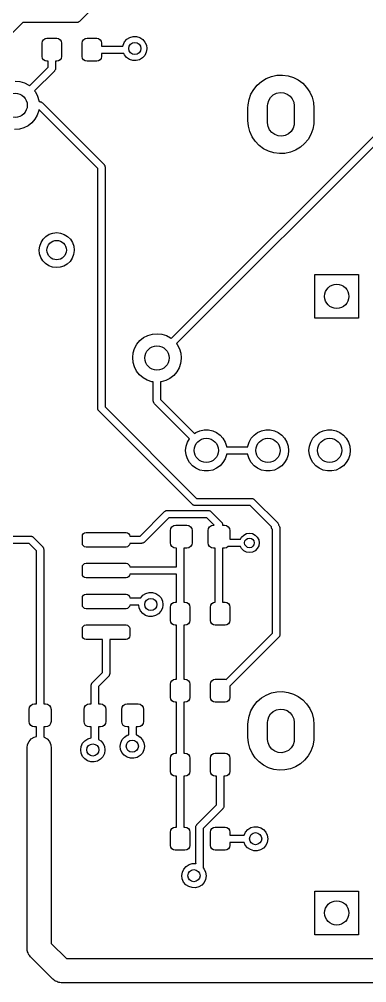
# Model space of a CAD drawing. Extents: x 74 to 208, y -143 to -31.
# Drawn here: x 125.39 to 139.7, y -142.59 to -102.88 of the extents above; entities that cross this region are included whole.
import ezdxf

# ---------------------------------------------------------------- set-up
doc = ezdxf.new("R2010")
doc.units = 0
doc.layers.add('BLACK', color=7, linetype='CONTINUOUS')

msp = doc.modelspace()

# ---------------------------------------------------------------- linework, layer by layer
at = {"layer": 'BLACK', "linetype": 'CONTINUOUS'}
for p, q in [((129.131, -101.713), (127.868, -102.976)), ((125.538, -103.02), (123.467, -105.091)), ((127.762, -103.02), (125.538, -103.02)), ((127.781, -103.015), (127.762, -103.02)), ((127.801, -103.015), (127.781, -103.015)), ((127.818, -103.005), (127.801, -103.015)), ((127.837, -103), (127.818, -103.005)), ((127.851, -102.986), (127.837, -103)), ((127.868, -102.976), (127.851, -102.986)), ((129.826, -103.708), (129.945, -103.633)), ((129.945, -103.633), (130.082, -103.594)), ((130.082, -103.594), (130.224, -103.595)), ((130.224, -103.595), (130.359, -103.635)), ((126.334, -103.865), (126.349, -103.788)), ((126.334, -104.415), (126.334, -103.865)), ((126.349, -103.788), (126.392, -103.724)), ((126.392, -103.724), (126.457, -103.68)), ((126.457, -103.68), (126.534, -103.665)), ((126.534, -103.665), (126.934, -103.665)), ((126.934, -103.665), (127.01, -103.68)), ((127.01, -103.68), (127.075, -103.724)), ((127.075, -103.724), (127.119, -103.788)), ((127.119, -103.788), (127.134, -103.865)), ((127.134, -103.865), (127.134, -104.415)), ((127.984, -103.865), (127.999, -103.788)), ((127.984, -104.415), (127.984, -103.865)), ((127.999, -103.788), (128.042, -103.724)), ((128.042, -103.724), (128.107, -103.68)), ((128.107, -103.68), (128.184, -103.665)), ((128.184, -103.665), (128.584, -103.665)), ((128.584, -103.665), (128.66, -103.68)), ((128.66, -103.68), (128.725, -103.724)), ((128.725, -103.724), (128.769, -103.788)), ((128.769, -103.788), (128.784, -103.865)), ((128.784, -103.865), (128.784, -103.99)), ((128.784, -103.99), (129.664, -103.99)), ((129.664, -103.99), (129.671, -103.943)), ((129.671, -103.943), (129.732, -103.815)), ((129.732, -103.815), (129.826, -103.708)), ((130.359, -103.635), (130.478, -103.712)), ((130.478, -103.712), (130.571, -103.82)), ((130.571, -103.82), (130.63, -103.949)), ((130.63, -103.949), (130.65, -104.089)), ((131.655, -116.037), (143.86, -103.832)), ((144.116, -104.001), (131.867, -116.249)), ((126.349, -104.492), (126.334, -104.415)), ((127.134, -104.415), (127.119, -104.492)), ((127.999, -104.492), (127.984, -104.415)), ((128.784, -104.415), (128.769, -104.492)), ((129.697, -104.29), (128.784, -104.29)), ((128.784, -104.29), (128.784, -104.415)), ((129.725, -104.353), (129.697, -104.29)), ((129.816, -104.462), (129.725, -104.353)), ((130.564, -104.369), (130.469, -104.474)), ((130.626, -104.241), (130.564, -104.369)), ((130.649, -104.101), (130.626, -104.241)), ((130.65, -104.089), (130.649, -104.101)), ((126.392, -104.556), (126.349, -104.492)), ((126.457, -104.6), (126.392, -104.556)), ((126.534, -104.615), (126.457, -104.6)), ((126.584, -104.615), (126.534, -104.615)), ((126.584, -104.852), (126.584, -104.615)), ((126.934, -104.615), (126.884, -104.615)), ((126.884, -104.615), (126.884, -104.914)), ((127.01, -104.6), (126.934, -104.615)), ((127.075, -104.556), (127.01, -104.6)), ((127.119, -104.492), (127.075, -104.556)), ((128.042, -104.556), (127.999, -104.492)), ((128.107, -104.6), (128.042, -104.556)), ((128.184, -104.615), (128.107, -104.6)), ((128.584, -104.615), (128.184, -104.615)), ((128.66, -104.6), (128.584, -104.615)), ((128.725, -104.556), (128.66, -104.6)), ((128.769, -104.492), (128.725, -104.556)), ((129.934, -104.54), (129.816, -104.462)), ((130.07, -104.583), (129.934, -104.54)), ((130.211, -104.585), (130.07, -104.583)), ((130.348, -104.548), (130.211, -104.585)), ((130.469, -104.474), (130.348, -104.548)), ((125.813, -105.623), (126.584, -104.852)), ((126.84, -105.02), (126.025, -105.835)), ((126.85, -105.003), (126.84, -105.02)), ((126.864, -104.989), (126.85, -105.003)), ((126.869, -104.97), (126.864, -104.989)), ((126.879, -104.953), (126.869, -104.97)), ((126.884, -104.914), (126.879, -104.933)), ((126.879, -104.933), (126.879, -104.953)), ((135.779, -105.237), (136.004, -105.19)), ((136.004, -105.19), (136.234, -105.182)), ((136.234, -105.182), (136.462, -105.212)), ((136.462, -105.212), (136.682, -105.28)), ((125.229, -105.426), (125.423, -105.446)), ((125.423, -105.446), (125.61, -105.504)), ((125.61, -105.504), (125.781, -105.597)), ((125.781, -105.597), (125.813, -105.623)), ((135.049, -105.77), (135.195, -105.592)), ((135.195, -105.592), (135.369, -105.441)), ((135.369, -105.441), (135.565, -105.322)), ((135.565, -105.322), (135.779, -105.237)), ((136.682, -105.28), (136.887, -105.384)), ((136.887, -105.384), (137.071, -105.521)), ((137.071, -105.521), (137.23, -105.688)), ((126.025, -105.835), (126.055, -105.873)), ((126.055, -105.873), (126.147, -106.045)), ((134.857, -106.186), (134.935, -105.97)), ((134.935, -105.97), (135.049, -105.77)), ((135.746, -106.099), (135.856, -105.998)), ((135.856, -105.998), (135.989, -105.931)), ((135.989, -105.931), (136.135, -105.901)), ((136.135, -105.901), (136.284, -105.912)), ((136.284, -105.912), (136.425, -105.963)), ((136.425, -105.963), (136.547, -106.049)), ((137.23, -105.688), (137.358, -105.879)), ((137.358, -105.879), (137.453, -106.088)), ((126.147, -106.045), (126.203, -106.232)), ((126.203, -106.232), (126.207, -106.276)), ((126.207, -106.276), (126.238, -106.276)), ((126.238, -106.276), (126.257, -106.281)), ((126.257, -106.281), (126.277, -106.281)), ((126.277, -106.281), (126.294, -106.291)), ((126.294, -106.291), (126.313, -106.296)), ((126.313, -106.296), (126.327, -106.31)), ((126.327, -106.31), (126.344, -106.32)), ((126.344, -106.32), (128.884, -108.86)), ((134.81, -106.54), (134.816, -106.412)), ((134.816, -106.412), (134.857, -106.186)), ((135.62, -106.45), (135.626, -106.37)), ((135.626, -106.37), (135.668, -106.226)), ((135.668, -106.226), (135.746, -106.099)), ((136.547, -106.049), (136.64, -106.165)), ((136.64, -106.165), (136.7, -106.302)), ((136.7, -106.302), (136.72, -106.45)), ((137.453, -106.088), (137.511, -106.311)), ((137.511, -106.311), (137.53, -106.54)), ((126.197, -106.648), (126.136, -106.833)), ((126.203, -106.603), (126.197, -106.648)), ((128.628, -109.028), (126.203, -106.603)), ((134.81, -107.06), (134.81, -106.54)), ((135.62, -107.15), (135.62, -106.45)), ((136.72, -106.45), (136.72, -107.15)), ((137.53, -106.54), (137.53, -107.06)), ((125.912, -107.15), (125.758, -107.27)), ((126.039, -107.002), (125.912, -107.15)), ((126.136, -106.833), (126.039, -107.002)), ((134.829, -107.289), (134.81, -107.06)), ((135.64, -107.298), (135.62, -107.15)), ((136.72, -107.15), (136.714, -107.23)), ((137.524, -107.188), (137.483, -107.414)), ((137.53, -107.06), (137.524, -107.188)), ((125.396, -107.411), (125.201, -107.426)), ((125.584, -107.358), (125.396, -107.411)), ((125.758, -107.27), (125.584, -107.358)), ((134.887, -107.512), (134.829, -107.289)), ((134.982, -107.721), (134.887, -107.512)), ((135.7, -107.435), (135.64, -107.298)), ((135.793, -107.551), (135.7, -107.435)), ((135.915, -107.637), (135.793, -107.551)), ((136.484, -107.602), (136.351, -107.669)), ((136.594, -107.501), (136.484, -107.602)), ((136.672, -107.374), (136.594, -107.501)), ((136.714, -107.23), (136.672, -107.374)), ((137.483, -107.414), (137.405, -107.63)), ((135.11, -107.912), (134.982, -107.721)), ((135.269, -108.079), (135.11, -107.912)), ((136.056, -107.688), (135.915, -107.637)), ((136.205, -107.699), (136.056, -107.688)), ((136.351, -107.669), (136.205, -107.699)), ((137.291, -107.83), (137.145, -108.008)), ((137.405, -107.63), (137.291, -107.83)), ((135.453, -108.216), (135.269, -108.079)), ((135.658, -108.32), (135.453, -108.216)), ((135.878, -108.388), (135.658, -108.32)), ((136.106, -108.418), (135.878, -108.388)), ((136.561, -108.363), (136.336, -108.41)), ((136.775, -108.278), (136.561, -108.363)), ((136.971, -108.159), (136.775, -108.278)), ((137.145, -108.008), (136.971, -108.159)), ((136.336, -108.41), (136.106, -108.418)), ((128.628, -118.918), (128.628, -109.028)), ((128.884, -108.86), (128.894, -108.877)), ((128.894, -108.877), (128.908, -108.891)), ((128.908, -108.891), (128.913, -108.91)), ((128.913, -108.91), (128.923, -108.927)), ((128.923, -108.927), (128.923, -108.947)), ((128.923, -108.947), (128.928, -108.966)), ((128.928, -108.966), (128.928, -118.856)), ((126.289, -112.075), (126.376, -111.94)), ((126.376, -111.94), (126.491, -111.828)), ((126.491, -111.828), (126.627, -111.744)), ((126.627, -111.744), (126.779, -111.692)), ((126.779, -111.692), (126.939, -111.675)), ((126.939, -111.675), (127.098, -111.694)), ((127.098, -111.694), (127.249, -111.748)), ((127.249, -111.748), (127.385, -111.834)), ((127.385, -111.834), (127.498, -111.948)), ((127.498, -111.948), (127.583, -112.084)), ((126.214, -112.385), (126.234, -112.226)), ((126.234, -112.226), (126.289, -112.075)), ((127.583, -112.084), (127.636, -112.235)), ((127.636, -112.235), (127.654, -112.395)), ((126.23, -112.545), (126.214, -112.385)), ((126.28, -112.697), (126.23, -112.545)), ((126.363, -112.834), (126.28, -112.697)), ((127.574, -112.724), (127.485, -112.858)), ((127.631, -112.574), (127.574, -112.724)), ((127.654, -112.415), (127.631, -112.574)), ((127.654, -112.395), (127.654, -112.415)), ((126.475, -112.95), (126.363, -112.834)), ((126.609, -113.038), (126.475, -112.95)), ((126.76, -113.094), (126.609, -113.038)), ((126.919, -113.115), (126.76, -113.094)), ((127.079, -113.1), (126.919, -113.115)), ((127.231, -113.051), (127.079, -113.1)), ((127.369, -112.969), (127.231, -113.051)), ((127.485, -112.858), (127.369, -112.969)), ((137.57, -115.2), (137.57, -113.4)), ((137.57, -113.4), (139.37, -113.4)), ((139.37, -113.4), (139.37, -115.2)), ((139.37, -115.2), (137.57, -115.2)), ((130.516, -116.003), (130.689, -115.913)), ((130.689, -115.913), (130.877, -115.858)), ((130.877, -115.858), (131.071, -115.84)), ((131.071, -115.84), (131.265, -115.86)), ((131.265, -115.86), (131.452, -115.918)), ((131.452, -115.918), (131.623, -116.011)), ((130.145, -116.446), (130.239, -116.275)), ((130.239, -116.275), (130.364, -116.126)), ((130.364, -116.126), (130.516, -116.003)), ((131.623, -116.011), (131.655, -116.037)), ((131.867, -116.249), (131.897, -116.287)), ((131.897, -116.287), (131.989, -116.459)), ((130.064, -116.826), (130.086, -116.632)), ((130.086, -116.632), (130.145, -116.446)), ((131.989, -116.459), (132.045, -116.646)), ((132.045, -116.646), (132.064, -116.84)), ((130.08, -117.021), (130.064, -116.826)), ((130.134, -117.208), (130.08, -117.021)), ((132.039, -117.062), (131.978, -117.247)), ((132.064, -116.868), (132.039, -117.062)), ((132.064, -116.84), (132.064, -116.868)), ((130.223, -117.382), (130.134, -117.208)), ((130.345, -117.535), (130.223, -117.382)), ((131.881, -117.416), (131.754, -117.564)), ((131.978, -117.247), (131.881, -117.416)), ((130.493, -117.661), (130.345, -117.535)), ((130.664, -117.756), (130.493, -117.661)), ((130.849, -117.817), (130.664, -117.756)), ((130.914, -117.824), (130.849, -117.817)), ((130.914, -118.618), (130.914, -117.824)), ((131.238, -117.825), (131.214, -117.827)), ((131.214, -117.827), (131.214, -118.556)), ((131.426, -117.772), (131.238, -117.825)), ((131.6, -117.684), (131.426, -117.772)), ((131.754, -117.564), (131.6, -117.684)), ((130.919, -118.637), (130.914, -118.618)), ((130.919, -118.657), (130.919, -118.637)), ((130.929, -118.674), (130.919, -118.657)), ((130.934, -118.693), (130.929, -118.674)), ((130.948, -118.707), (130.934, -118.693)), ((130.958, -118.724), (130.948, -118.707)), ((131.214, -118.556), (132.614, -119.956)), ((128.633, -118.937), (128.628, -118.918)), ((128.633, -118.957), (128.633, -118.937)), ((128.643, -118.974), (128.633, -118.957)), ((128.648, -118.993), (128.643, -118.974)), ((128.662, -119.007), (128.648, -118.993)), ((128.672, -119.024), (128.662, -119.007)), ((132.529, -122.881), (128.672, -119.024)), ((128.928, -118.856), (132.697, -122.625)), ((132.4, -120.166), (130.958, -118.724)), ((132.671, -119.914), (132.833, -119.842)), ((132.833, -119.842), (133.007, -119.805)), ((133.007, -119.805), (133.185, -119.805)), ((133.185, -119.805), (133.359, -119.842)), ((133.359, -119.842), (133.521, -119.914)), ((135.211, -119.914), (135.373, -119.842)), ((135.373, -119.842), (135.547, -119.805)), ((135.547, -119.805), (135.725, -119.805)), ((135.725, -119.805), (135.899, -119.842)), ((135.899, -119.842), (136.061, -119.914)), ((137.751, -119.914), (137.913, -119.842)), ((137.913, -119.842), (138.087, -119.805)), ((138.087, -119.805), (138.265, -119.805)), ((138.265, -119.805), (138.439, -119.842)), ((138.439, -119.842), (138.601, -119.914)), ((132.265, -120.473), (132.319, -120.304)), ((132.319, -120.304), (132.4, -120.166)), ((132.614, -119.956), (132.671, -119.914)), ((133.521, -119.914), (133.665, -120.018)), ((133.665, -120.018), (133.784, -120.15)), ((133.784, -120.15), (133.873, -120.304)), ((133.873, -120.304), (133.927, -120.473)), ((134.805, -120.473), (134.859, -120.304)), ((134.859, -120.304), (134.948, -120.15)), ((134.948, -120.15), (135.067, -120.018)), ((135.067, -120.018), (135.211, -119.914)), ((136.061, -119.914), (136.205, -120.018)), ((136.205, -120.018), (136.324, -120.15)), ((136.324, -120.15), (136.413, -120.304)), ((136.413, -120.304), (136.467, -120.473)), ((137.345, -120.473), (137.399, -120.304)), ((137.399, -120.304), (137.488, -120.15)), ((137.488, -120.15), (137.607, -120.018)), ((137.607, -120.018), (137.751, -119.914)), ((138.601, -119.914), (138.745, -120.018)), ((138.745, -120.018), (138.864, -120.15)), ((138.864, -120.15), (138.953, -120.304)), ((138.953, -120.304), (139.007, -120.473)), ((132.246, -120.65), (132.265, -120.473)), ((132.265, -120.827), (132.246, -120.65)), ((133.927, -120.473), (133.93, -120.5)), ((133.93, -120.5), (134.802, -120.5)), ((134.802, -120.5), (134.805, -120.473)), ((136.467, -120.473), (136.486, -120.65)), ((136.486, -120.65), (136.467, -120.827)), ((137.326, -120.65), (137.345, -120.473)), ((137.345, -120.827), (137.326, -120.65)), ((139.007, -120.473), (139.026, -120.65)), ((139.026, -120.65), (139.007, -120.827)), ((132.319, -120.996), (132.265, -120.827)), ((132.408, -121.15), (132.319, -120.996)), ((133.873, -120.996), (133.784, -121.15)), ((133.927, -120.827), (133.873, -120.996)), ((133.93, -120.8), (133.927, -120.827)), ((134.802, -120.8), (133.93, -120.8)), ((134.805, -120.827), (134.802, -120.8)), ((134.859, -120.996), (134.805, -120.827)), ((134.948, -121.15), (134.859, -120.996)), ((136.413, -120.996), (136.324, -121.15)), ((136.467, -120.827), (136.413, -120.996)), ((137.399, -120.996), (137.345, -120.827)), ((137.488, -121.15), (137.399, -120.996)), ((138.953, -120.996), (138.864, -121.15)), ((139.007, -120.827), (138.953, -120.996)), ((132.527, -121.282), (132.408, -121.15)), ((132.671, -121.386), (132.527, -121.282)), ((132.833, -121.458), (132.671, -121.386)), ((133.007, -121.495), (132.833, -121.458)), ((133.185, -121.495), (133.007, -121.495)), ((133.359, -121.458), (133.185, -121.495)), ((133.521, -121.386), (133.359, -121.458)), ((133.665, -121.282), (133.521, -121.386)), ((133.784, -121.15), (133.665, -121.282)), ((135.067, -121.282), (134.948, -121.15)), ((135.211, -121.386), (135.067, -121.282)), ((135.373, -121.458), (135.211, -121.386)), ((135.547, -121.495), (135.373, -121.458)), ((135.725, -121.495), (135.547, -121.495)), ((135.899, -121.458), (135.725, -121.495)), ((136.061, -121.386), (135.899, -121.458)), ((136.205, -121.282), (136.061, -121.386)), ((136.324, -121.15), (136.205, -121.282)), ((137.607, -121.282), (137.488, -121.15)), ((137.751, -121.386), (137.607, -121.282)), ((137.913, -121.458), (137.751, -121.386)), ((138.087, -121.495), (137.913, -121.458)), ((138.265, -121.495), (138.087, -121.495)), ((138.439, -121.458), (138.265, -121.495)), ((138.601, -121.386), (138.439, -121.458)), ((138.745, -121.282), (138.601, -121.386)), ((138.864, -121.15), (138.745, -121.282)), ((132.697, -122.625), (134.967, -122.625)), ((134.967, -122.625), (134.986, -122.63)), ((134.986, -122.63), (135.006, -122.63)), ((135.006, -122.63), (135.023, -122.64)), ((135.023, -122.64), (135.042, -122.645)), ((135.042, -122.645), (135.056, -122.659)), ((135.056, -122.659), (135.073, -122.669)), ((135.073, -122.669), (136.038, -123.634)), ((132.546, -122.891), (132.529, -122.881)), ((132.56, -122.905), (132.546, -122.891)), ((132.579, -122.91), (132.56, -122.905)), ((132.596, -122.92), (132.579, -122.91)), ((132.616, -122.92), (132.596, -122.92)), ((132.635, -122.925), (132.616, -122.92)), ((134.905, -122.925), (132.635, -122.925)), ((135.782, -123.803), (134.905, -122.925)), ((130.367, -124.183), (131.381, -123.169)), ((131.55, -123.425), (130.535, -124.439)), ((131.381, -123.169), (131.398, -123.159)), ((131.398, -123.159), (131.412, -123.145)), ((131.412, -123.145), (131.431, -123.14)), ((131.431, -123.14), (131.449, -123.13)), ((131.449, -123.13), (131.468, -123.13)), ((131.468, -123.13), (131.487, -123.125)), ((131.487, -123.125), (133.181, -123.125)), ((133.118, -123.425), (131.55, -123.425)), ((133.425, -123.731), (133.118, -123.425)), ((133.181, -123.125), (133.2, -123.13)), ((133.2, -123.13), (133.219, -123.13)), ((133.219, -123.13), (133.237, -123.14)), ((133.237, -123.14), (133.256, -123.145)), ((133.256, -123.145), (133.27, -123.159)), ((133.27, -123.159), (133.287, -123.169)), ((133.287, -123.169), (133.723, -123.605)), ((131.617, -123.956), (131.634, -123.87)), ((131.634, -123.87), (131.683, -123.797)), ((131.683, -123.797), (131.756, -123.748)), ((131.756, -123.748), (131.842, -123.731)), ((131.842, -123.731), (132.292, -123.731)), ((132.292, -123.731), (132.378, -123.748)), ((132.378, -123.748), (132.451, -123.797)), ((132.451, -123.797), (132.5, -123.87)), ((132.5, -123.87), (132.517, -123.956)), ((133.167, -123.956), (133.184, -123.87)), ((133.184, -123.87), (133.233, -123.797)), ((133.233, -123.797), (133.306, -123.748)), ((133.306, -123.748), (133.392, -123.731)), ((133.392, -123.731), (133.425, -123.731)), ((133.723, -123.605), (133.733, -123.622)), ((133.733, -123.622), (133.747, -123.636)), ((133.747, -123.636), (133.752, -123.655)), ((133.752, -123.655), (133.762, -123.672)), ((133.762, -123.672), (133.762, -123.692)), ((133.762, -123.692), (133.767, -123.711)), ((133.767, -123.711), (133.767, -123.731)), ((133.767, -123.731), (133.842, -123.731)), ((133.842, -123.731), (133.928, -123.748)), ((133.928, -123.748), (134.001, -123.797)), ((134.001, -123.797), (134.05, -123.87)), ((134.05, -123.87), (134.067, -123.956)), ((135.782, -123.809), (135.782, -123.803)), ((135.787, -123.828), (135.782, -123.809)), ((135.787, -123.848), (135.787, -123.828)), ((135.797, -123.865), (135.787, -123.848)), ((135.802, -123.884), (135.797, -123.865)), ((135.816, -123.898), (135.802, -123.884)), ((136.038, -123.634), (136.048, -123.651)), ((136.048, -123.651), (136.062, -123.665)), ((136.062, -123.665), (136.067, -123.684)), ((136.067, -123.684), (136.077, -123.702)), ((136.077, -123.702), (136.077, -123.721)), ((136.077, -123.721), (136.082, -123.74)), ((136.082, -123.74), (136.082, -123.747)), ((136.082, -123.747), (136.084, -123.748)), ((136.084, -123.748), (136.093, -123.765)), ((136.093, -123.765), (136.107, -123.779)), ((136.107, -123.779), (136.113, -123.798)), ((136.113, -123.798), (136.122, -123.815)), ((136.122, -123.815), (136.122, -123.835)), ((136.122, -123.835), (136.127, -123.854)), ((136.127, -123.854), (136.127, -128.245)), ((124.992, -124.183), (125.857, -124.183)), ((125.857, -124.183), (125.876, -124.188)), ((125.876, -124.188), (125.896, -124.188)), ((125.896, -124.188), (125.913, -124.198)), ((125.913, -124.198), (125.932, -124.203)), ((125.932, -124.203), (125.946, -124.217)), ((125.946, -124.217), (125.963, -124.227)), ((125.963, -124.227), (126.357, -124.621)), ((127.992, -124.183), (128.003, -124.126)), ((127.992, -124.483), (127.992, -124.183)), ((128.003, -124.126), (128.036, -124.077)), ((128.036, -124.077), (128.085, -124.044)), ((128.085, -124.044), (128.142, -124.033)), ((128.142, -124.033), (129.792, -124.033)), ((129.792, -124.033), (129.849, -124.044)), ((129.849, -124.044), (129.898, -124.077)), ((129.898, -124.077), (129.931, -124.126)), ((129.931, -124.126), (129.942, -124.183)), ((129.942, -124.183), (130.367, -124.183)), ((131.617, -124.456), (131.617, -123.956)), ((132.517, -123.956), (132.517, -124.456)), ((133.167, -124.456), (133.167, -123.956)), ((134.067, -123.956), (134.067, -124.31)), ((134.507, -124.31), (134.55, -124.225)), ((134.55, -124.225), (134.639, -124.136)), ((134.639, -124.136), (134.75, -124.08)), ((134.75, -124.08), (134.874, -124.06)), ((134.874, -124.06), (134.998, -124.08)), ((134.998, -124.08), (135.109, -124.136)), ((135.109, -124.136), (135.198, -124.225)), ((135.198, -124.225), (135.254, -124.336)), ((135.826, -123.915), (135.816, -123.898)), ((135.827, -123.916), (135.826, -123.915)), ((135.827, -128.183), (135.827, -123.916)), ((125.795, -124.483), (124.992, -124.483)), ((126.101, -124.789), (125.795, -124.483)), ((126.357, -124.621), (126.367, -124.638)), ((126.367, -124.638), (126.381, -124.652)), ((126.381, -124.652), (126.386, -124.671)), ((126.386, -124.671), (126.396, -124.688)), ((128.003, -124.54), (127.992, -124.483)), ((128.036, -124.589), (128.003, -124.54)), ((128.085, -124.622), (128.036, -124.589)), ((128.142, -124.633), (128.085, -124.622)), ((129.792, -124.633), (128.142, -124.633)), ((129.849, -124.622), (129.792, -124.633)), ((129.898, -124.589), (129.849, -124.622)), ((129.931, -124.54), (129.898, -124.589)), ((129.942, -124.483), (129.931, -124.54)), ((130.429, -124.483), (129.942, -124.483)), ((130.448, -124.478), (130.429, -124.483)), ((130.468, -124.478), (130.448, -124.478)), ((130.485, -124.468), (130.468, -124.478)), ((130.504, -124.463), (130.485, -124.468)), ((130.518, -124.449), (130.504, -124.463)), ((130.535, -124.439), (130.518, -124.449)), ((131.634, -124.542), (131.617, -124.456)), ((131.683, -124.615), (131.634, -124.542)), ((131.756, -124.664), (131.683, -124.615)), ((131.842, -124.681), (131.756, -124.664)), ((132.378, -124.664), (132.292, -124.681)), ((132.451, -124.615), (132.378, -124.664)), ((132.5, -124.542), (132.451, -124.615)), ((132.517, -124.456), (132.5, -124.542)), ((133.184, -124.542), (133.167, -124.456)), ((133.233, -124.615), (133.184, -124.542)), ((133.306, -124.664), (133.233, -124.615)), ((133.392, -124.681), (133.306, -124.664)), ((133.928, -124.664), (133.842, -124.681)), ((134.001, -124.615), (133.928, -124.664)), ((134.005, -124.61), (134.001, -124.615)), ((134.507, -124.61), (134.005, -124.61)), ((134.067, -124.31), (134.507, -124.31)), ((134.55, -124.695), (134.507, -124.61)), ((135.254, -124.584), (135.198, -124.695)), ((135.254, -124.336), (135.274, -124.46)), ((135.274, -124.46), (135.254, -124.584)), ((126.101, -131.097), (126.101, -124.789)), ((126.396, -124.688), (126.396, -124.708)), ((126.396, -124.708), (126.401, -124.727)), ((126.401, -124.727), (126.401, -131.097)), ((131.867, -124.681), (131.842, -124.681)), ((131.867, -125.453), (131.867, -124.681)), ((132.292, -124.681), (132.167, -124.681)), ((132.167, -124.681), (132.167, -126.906)), ((133.467, -124.681), (133.392, -124.681)), ((133.467, -126.906), (133.467, -124.681)), ((133.842, -124.681), (133.767, -124.681)), ((133.767, -124.681), (133.767, -126.906)), ((134.639, -124.784), (134.55, -124.695)), ((134.75, -124.84), (134.639, -124.784)), ((134.874, -124.86), (134.75, -124.84)), ((134.998, -124.84), (134.874, -124.86)), ((135.109, -124.784), (134.998, -124.84)), ((135.198, -124.695), (135.109, -124.784)), ((127.992, -125.453), (128.003, -125.396)), ((127.992, -125.753), (127.992, -125.453)), ((128.003, -125.396), (128.036, -125.347)), ((128.036, -125.347), (128.085, -125.314)), ((128.085, -125.314), (128.142, -125.303)), ((128.142, -125.303), (129.792, -125.303)), ((129.792, -125.303), (129.849, -125.314)), ((129.849, -125.314), (129.898, -125.347)), ((129.898, -125.347), (129.931, -125.396)), ((129.931, -125.396), (129.942, -125.453)), ((129.942, -125.453), (131.867, -125.453)), ((128.003, -125.81), (127.992, -125.753)), ((128.036, -125.859), (128.003, -125.81)), ((128.085, -125.892), (128.036, -125.859)), ((129.898, -125.859), (129.849, -125.892)), ((129.931, -125.81), (129.898, -125.859)), ((129.942, -125.753), (129.931, -125.81)), ((131.867, -125.753), (129.942, -125.753)), ((131.867, -126.906), (131.867, -125.753)), ((128.142, -125.903), (128.085, -125.892)), ((129.792, -125.903), (128.142, -125.903)), ((129.849, -125.892), (129.792, -125.903)), ((128.003, -126.666), (128.036, -126.617)), ((128.036, -126.617), (128.085, -126.584)), ((128.085, -126.584), (128.142, -126.573)), ((128.142, -126.573), (129.792, -126.573)), ((129.792, -126.573), (129.849, -126.584)), ((129.849, -126.584), (129.898, -126.617)), ((129.898, -126.617), (129.931, -126.666)), ((130.394, -126.723), (130.486, -126.619)), ((130.486, -126.619), (130.606, -126.544)), ((130.606, -126.544), (130.742, -126.505)), ((130.742, -126.505), (130.884, -126.505)), ((130.884, -126.505), (131.02, -126.546)), ((131.02, -126.546), (131.139, -126.623)), ((131.139, -126.623), (131.231, -126.731)), ((127.992, -126.723), (128.003, -126.666)), ((127.992, -127.023), (127.992, -126.723)), ((128.003, -127.08), (127.992, -127.023)), ((129.931, -126.666), (129.942, -126.723)), ((129.942, -127.023), (129.931, -127.08)), ((129.942, -126.723), (130.394, -126.723)), ((130.314, -127.023), (129.942, -127.023)), ((130.328, -127.134), (130.314, -127.023)), ((131.231, -126.731), (131.29, -126.86)), ((131.31, -127.012), (131.286, -127.152)), ((131.29, -126.86), (131.31, -127)), ((131.31, -127), (131.31, -127.012)), ((131.617, -127.106), (131.632, -127.029)), ((131.632, -127.029), (131.676, -126.965)), ((131.676, -126.965), (131.74, -126.921)), ((131.74, -126.921), (131.817, -126.906)), ((131.817, -126.906), (131.867, -126.906)), ((132.167, -126.906), (132.217, -126.906)), ((132.217, -126.906), (132.294, -126.921)), ((132.294, -126.921), (132.358, -126.965)), ((132.358, -126.965), (132.402, -127.029)), ((132.402, -127.029), (132.417, -127.106)), ((133.267, -127.106), (133.282, -127.029)), ((133.282, -127.029), (133.326, -126.965)), ((133.326, -126.965), (133.39, -126.921)), ((133.39, -126.921), (133.467, -126.906)), ((133.767, -126.906), (133.867, -126.906)), ((133.867, -126.906), (133.944, -126.921)), ((133.944, -126.921), (134.008, -126.965)), ((134.008, -126.965), (134.052, -127.029)), ((134.052, -127.029), (134.067, -127.106)), ((128.036, -127.129), (128.003, -127.08)), ((128.085, -127.162), (128.036, -127.129)), ((128.142, -127.173), (128.085, -127.162)), ((129.792, -127.173), (128.142, -127.173)), ((129.849, -127.162), (129.792, -127.173)), ((129.898, -127.129), (129.849, -127.162)), ((129.931, -127.08), (129.898, -127.129)), ((130.386, -127.264), (130.328, -127.134)), ((130.477, -127.373), (130.386, -127.264)), ((130.595, -127.451), (130.477, -127.373)), ((130.73, -127.494), (130.595, -127.451)), ((131.129, -127.385), (131.009, -127.459)), ((131.225, -127.28), (131.129, -127.385)), ((131.286, -127.152), (131.225, -127.28)), ((131.617, -127.656), (131.617, -127.106)), ((132.417, -127.106), (132.417, -127.656)), ((133.267, -127.656), (133.267, -127.106)), ((134.067, -127.106), (134.067, -127.656)), ((128.036, -127.887), (128.085, -127.854)), ((128.085, -127.854), (128.142, -127.843)), ((128.142, -127.843), (129.792, -127.843)), ((129.792, -127.843), (129.849, -127.854)), ((129.849, -127.854), (129.898, -127.887)), ((130.872, -127.496), (130.73, -127.494)), ((131.009, -127.459), (130.872, -127.496)), ((131.632, -127.733), (131.617, -127.656)), ((131.676, -127.797), (131.632, -127.733)), ((131.74, -127.841), (131.676, -127.797)), ((131.817, -127.856), (131.74, -127.841)), ((132.294, -127.841), (132.217, -127.856)), ((132.358, -127.797), (132.294, -127.841)), ((132.402, -127.733), (132.358, -127.797)), ((132.417, -127.656), (132.402, -127.733)), ((133.282, -127.733), (133.267, -127.656)), ((133.326, -127.797), (133.282, -127.733)), ((133.39, -127.841), (133.326, -127.797)), ((133.467, -127.856), (133.39, -127.841)), ((133.944, -127.841), (133.867, -127.856)), ((134.008, -127.797), (133.944, -127.841)), ((134.052, -127.733), (134.008, -127.797)), ((134.067, -127.656), (134.052, -127.733)), ((127.992, -127.993), (128.003, -127.936)), ((127.992, -128.293), (127.992, -127.993)), ((128.003, -127.936), (128.036, -127.887)), ((129.898, -127.887), (129.931, -127.936)), ((129.931, -127.936), (129.942, -127.993)), ((129.942, -127.993), (129.942, -128.293)), ((131.867, -127.856), (131.817, -127.856)), ((131.867, -130.081), (131.867, -127.856)), ((132.217, -127.856), (132.167, -127.856)), ((132.167, -127.856), (132.167, -130.081)), ((133.867, -127.856), (133.467, -127.856)), ((133.919, -130.091), (135.827, -128.183)), ((136.127, -128.245), (136.122, -128.265)), ((128.003, -128.35), (127.992, -128.293)), ((128.036, -128.399), (128.003, -128.35)), ((128.085, -128.432), (128.036, -128.399)), ((128.142, -128.443), (128.085, -128.432)), ((128.817, -128.443), (128.142, -128.443)), ((128.817, -129.797), (128.817, -128.443)), ((129.792, -128.443), (129.117, -128.443)), ((129.117, -128.443), (129.117, -129.859)), ((129.849, -128.432), (129.792, -128.443)), ((129.898, -128.399), (129.849, -128.432)), ((129.931, -128.35), (129.898, -128.399)), ((129.942, -128.293), (129.931, -128.35)), ((136.084, -128.352), (134.067, -130.368)), ((136.093, -128.334), (136.084, -128.352)), ((136.107, -128.32), (136.093, -128.334)), ((136.113, -128.301), (136.107, -128.32)), ((136.122, -128.284), (136.113, -128.301)), ((136.122, -128.265), (136.122, -128.284)), ((128.405, -130.209), (128.817, -129.797)), ((128.381, -130.24), (128.395, -130.226)), ((128.395, -130.226), (128.405, -130.209)), ((129.073, -129.965), (128.661, -130.377)), ((129.083, -129.948), (129.073, -129.965)), ((129.097, -129.934), (129.083, -129.948)), ((129.102, -129.915), (129.097, -129.934)), ((129.112, -129.898), (129.102, -129.915)), ((129.117, -129.859), (129.112, -129.878)), ((129.112, -129.878), (129.112, -129.898)), ((131.617, -130.281), (131.632, -130.204)), ((131.632, -130.204), (131.676, -130.14)), ((131.676, -130.14), (131.74, -130.096)), ((131.74, -130.096), (131.817, -130.081)), ((131.817, -130.081), (131.867, -130.081)), ((132.167, -130.081), (132.217, -130.081)), ((132.217, -130.081), (132.294, -130.096)), ((132.294, -130.096), (132.358, -130.14)), ((132.358, -130.14), (132.402, -130.204)), ((132.402, -130.204), (132.417, -130.281)), ((133.267, -130.281), (133.282, -130.204)), ((133.282, -130.204), (133.326, -130.14)), ((133.326, -130.14), (133.39, -130.096)), ((133.39, -130.096), (133.467, -130.081)), ((133.467, -130.081), (133.867, -130.081)), ((133.867, -130.081), (133.919, -130.091)), ((128.361, -130.315), (128.366, -130.296)), ((128.361, -131.097), (128.361, -130.315)), ((128.366, -130.276), (128.376, -130.259)), ((128.366, -130.296), (128.366, -130.276)), ((128.376, -130.259), (128.381, -130.24)), ((128.661, -130.377), (128.661, -131.097)), ((131.617, -130.831), (131.617, -130.281)), ((132.417, -130.281), (132.417, -130.831)), ((133.267, -130.831), (133.267, -130.281)), ((134.067, -130.368), (134.067, -130.831)), ((135.779, -130.647), (136.004, -130.6)), ((136.004, -130.6), (136.234, -130.592)), ((136.234, -130.592), (136.462, -130.622)), ((136.462, -130.622), (136.682, -130.69)), ((131.632, -130.908), (131.617, -130.831)), ((131.676, -130.972), (131.632, -130.908)), ((131.74, -131.016), (131.676, -130.972)), ((131.817, -131.031), (131.74, -131.016)), ((131.867, -131.031), (131.817, -131.031)), ((131.867, -133.129), (131.867, -131.031)), ((132.217, -131.031), (132.167, -131.031)), ((132.167, -131.031), (132.167, -133.129)), ((132.294, -131.016), (132.217, -131.031)), ((132.358, -130.972), (132.294, -131.016)), ((132.402, -130.908), (132.358, -130.972)), ((132.417, -130.831), (132.402, -130.908)), ((133.282, -130.908), (133.267, -130.831)), ((133.326, -130.972), (133.282, -130.908)), ((133.39, -131.016), (133.326, -130.972)), ((133.467, -131.031), (133.39, -131.016)), ((133.867, -131.031), (133.467, -131.031)), ((133.944, -131.016), (133.867, -131.031)), ((134.008, -130.972), (133.944, -131.016)), ((134.052, -130.908), (134.008, -130.972)), ((134.067, -130.831), (134.052, -130.908)), ((135.049, -131.18), (135.195, -131.002)), ((135.195, -131.002), (135.369, -130.851)), ((135.369, -130.851), (135.565, -130.732)), ((135.565, -130.732), (135.779, -130.647)), ((136.682, -130.69), (136.887, -130.794)), ((136.887, -130.794), (137.071, -130.931)), ((137.071, -130.931), (137.23, -131.098)), ((125.801, -131.322), (125.818, -131.236)), ((125.801, -131.822), (125.801, -131.322)), ((125.818, -131.236), (125.867, -131.163)), ((125.867, -131.163), (125.94, -131.114)), ((125.94, -131.114), (126.026, -131.097)), ((126.026, -131.097), (126.101, -131.097)), ((126.401, -131.097), (126.476, -131.097)), ((126.476, -131.097), (126.562, -131.114)), ((126.562, -131.114), (126.635, -131.163)), ((126.635, -131.163), (126.684, -131.236)), ((126.684, -131.236), (126.701, -131.322)), ((126.701, -131.322), (126.701, -131.822)), ((128.061, -131.322), (128.078, -131.236)), ((128.061, -131.822), (128.061, -131.322)), ((128.078, -131.236), (128.127, -131.163)), ((128.127, -131.163), (128.2, -131.114)), ((128.2, -131.114), (128.286, -131.097)), ((128.286, -131.097), (128.361, -131.097)), ((128.661, -131.097), (128.736, -131.097)), ((128.736, -131.097), (128.822, -131.114)), ((128.822, -131.114), (128.895, -131.163)), ((128.895, -131.163), (128.944, -131.236)), ((128.944, -131.236), (128.961, -131.322)), ((128.961, -131.322), (128.961, -131.822)), ((129.611, -131.322), (129.628, -131.236)), ((129.611, -131.822), (129.611, -131.322)), ((129.628, -131.236), (129.677, -131.163)), ((129.677, -131.163), (129.75, -131.114)), ((129.75, -131.114), (129.836, -131.097)), ((129.836, -131.097), (130.286, -131.097)), ((130.286, -131.097), (130.372, -131.114)), ((130.372, -131.114), (130.445, -131.163)), ((130.445, -131.163), (130.494, -131.236)), ((130.494, -131.236), (130.511, -131.322)), ((130.511, -131.322), (130.511, -131.822)), ((134.857, -131.596), (134.935, -131.38)), ((134.935, -131.38), (135.049, -131.18)), ((135.746, -131.509), (135.856, -131.408)), ((135.856, -131.408), (135.989, -131.341)), ((135.989, -131.341), (136.135, -131.311)), ((136.135, -131.311), (136.284, -131.322)), ((136.284, -131.322), (136.425, -131.373)), ((136.425, -131.373), (136.547, -131.459)), ((137.23, -131.098), (137.358, -131.289)), ((137.358, -131.289), (137.453, -131.498)), ((125.818, -131.908), (125.801, -131.822)), ((126.701, -131.822), (126.684, -131.908)), ((128.078, -131.908), (128.061, -131.822)), ((128.961, -131.822), (128.944, -131.908)), ((129.628, -131.908), (129.611, -131.822)), ((130.511, -131.822), (130.494, -131.908)), ((134.81, -131.95), (134.816, -131.822)), ((134.816, -131.822), (134.857, -131.596)), ((135.62, -131.86), (135.626, -131.78)), ((135.626, -131.78), (135.668, -131.636)), ((135.668, -131.636), (135.746, -131.509)), ((136.547, -131.459), (136.64, -131.575)), ((136.64, -131.575), (136.7, -131.712)), ((136.7, -131.712), (136.72, -131.86)), ((137.453, -131.498), (137.511, -131.721)), ((137.511, -131.721), (137.53, -131.95)), ((125.867, -131.981), (125.818, -131.908)), ((125.94, -132.03), (125.867, -131.981)), ((126.026, -132.047), (125.94, -132.03)), ((126.101, -132.047), (126.026, -132.047)), ((126.101, -132.435), (126.101, -132.047)), ((126.476, -132.047), (126.401, -132.047)), ((126.401, -132.047), (126.401, -132.458)), ((126.562, -132.03), (126.476, -132.047)), ((126.635, -131.981), (126.562, -132.03)), ((126.684, -131.908), (126.635, -131.981)), ((128.127, -131.981), (128.078, -131.908)), ((128.2, -132.03), (128.127, -131.981)), ((128.286, -132.047), (128.2, -132.03)), ((128.361, -132.047), (128.286, -132.047)), ((128.361, -132.499), (128.361, -132.047)), ((128.736, -132.047), (128.661, -132.047)), ((128.661, -132.047), (128.661, -132.559)), ((128.822, -132.03), (128.736, -132.047)), ((128.895, -131.981), (128.822, -132.03)), ((128.944, -131.908), (128.895, -131.981)), ((129.677, -131.981), (129.628, -131.908)), ((129.75, -132.03), (129.677, -131.981)), ((129.836, -132.047), (129.75, -132.03)), ((129.911, -132.047), (129.836, -132.047)), ((129.911, -132.366), (129.911, -132.047)), ((130.286, -132.047), (130.211, -132.047)), ((130.211, -132.047), (130.211, -132.374)), ((130.372, -132.03), (130.286, -132.047)), ((130.445, -131.981), (130.372, -132.03)), ((130.494, -131.908), (130.445, -131.981)), ((134.81, -132.47), (134.81, -131.95)), ((135.62, -132.56), (135.62, -131.86)), ((136.72, -131.86), (136.72, -132.56)), ((137.53, -131.95), (137.53, -132.47)), ((125.795, -132.644), (125.889, -132.537)), ((125.889, -132.537), (126.008, -132.462)), ((126.008, -132.462), (126.101, -132.435)), ((126.401, -132.458), (126.422, -132.464)), ((126.422, -132.464), (126.541, -132.541)), ((126.541, -132.541), (126.634, -132.649)), ((128.004, -132.72), (128.098, -132.614)), ((128.098, -132.614), (128.218, -132.538)), ((128.218, -132.538), (128.355, -132.499)), ((128.355, -132.499), (128.361, -132.499)), ((128.661, -132.559), (128.751, -132.618)), ((128.751, -132.618), (128.844, -132.725)), ((129.57, -132.696), (129.63, -132.567)), ((129.63, -132.567), (129.724, -132.461)), ((129.724, -132.461), (129.844, -132.386)), ((129.844, -132.386), (129.911, -132.366)), ((130.211, -132.374), (130.258, -132.388)), ((130.258, -132.388), (130.377, -132.465)), ((130.377, -132.465), (130.469, -132.573)), ((130.469, -132.573), (130.528, -132.702)), ((134.829, -132.699), (134.81, -132.47)), ((135.64, -132.708), (135.62, -132.56)), ((136.72, -132.56), (136.714, -132.64)), ((137.524, -132.598), (137.483, -132.824)), ((137.53, -132.47), (137.524, -132.598)), ((125.713, -132.912), (125.734, -132.772)), ((125.713, -132.918), (125.713, -132.912)), ((125.713, -141.173), (125.713, -132.918)), ((125.734, -132.772), (125.795, -132.644)), ((126.634, -132.649), (126.693, -132.778)), ((126.693, -132.778), (126.713, -132.918)), ((126.713, -132.918), (126.713, -140.966)), ((127.922, -132.988), (127.944, -132.848)), ((127.941, -133.129), (127.922, -132.988)), ((127.944, -132.848), (128.004, -132.72)), ((128.844, -132.725), (128.902, -132.854)), ((128.922, -133.007), (128.899, -133.146)), ((128.902, -132.854), (128.922, -132.994)), ((128.922, -132.994), (128.922, -133.007)), ((129.548, -132.836), (129.57, -132.696)), ((129.566, -132.976), (129.548, -132.836)), ((129.624, -133.106), (129.566, -132.976)), ((130.524, -132.994), (130.463, -133.122)), ((130.548, -132.854), (130.524, -132.994)), ((130.528, -132.702), (130.548, -132.842)), ((130.548, -132.842), (130.548, -132.854)), ((134.887, -132.922), (134.829, -132.699)), ((134.982, -133.131), (134.887, -132.922)), ((135.7, -132.845), (135.64, -132.708)), ((135.793, -132.961), (135.7, -132.845)), ((135.915, -133.047), (135.793, -132.961)), ((136.484, -133.012), (136.351, -133.079)), ((136.594, -132.911), (136.484, -133.012)), ((136.672, -132.784), (136.594, -132.911)), ((136.714, -132.64), (136.672, -132.784)), ((137.483, -132.824), (137.405, -133.04)), ((127.998, -133.259), (127.941, -133.129)), ((128.089, -133.367), (127.998, -133.259)), ((128.207, -133.446), (128.089, -133.367)), ((128.742, -133.379), (128.621, -133.453)), ((128.837, -133.274), (128.742, -133.379)), ((128.899, -133.146), (128.837, -133.274)), ((129.715, -133.215), (129.624, -133.106)), ((129.833, -133.293), (129.715, -133.215)), ((129.968, -133.336), (129.833, -133.293)), ((130.11, -133.338), (129.968, -133.336)), ((130.247, -133.301), (130.11, -133.338)), ((130.367, -133.227), (130.247, -133.301)), ((130.463, -133.122), (130.367, -133.227)), ((131.617, -133.329), (131.632, -133.252)), ((131.617, -133.879), (131.617, -133.329)), ((131.632, -133.252), (131.676, -133.188)), ((131.676, -133.188), (131.74, -133.144)), ((131.74, -133.144), (131.817, -133.129)), ((131.817, -133.129), (131.867, -133.129)), ((132.167, -133.129), (132.217, -133.129)), ((132.217, -133.129), (132.294, -133.144)), ((132.294, -133.144), (132.358, -133.188)), ((132.358, -133.188), (132.402, -133.252)), ((132.402, -133.252), (132.417, -133.329)), ((132.417, -133.329), (132.417, -133.879)), ((133.267, -133.329), (133.282, -133.252)), ((133.267, -133.879), (133.267, -133.329)), ((133.282, -133.252), (133.326, -133.188)), ((133.326, -133.188), (133.39, -133.144)), ((133.39, -133.144), (133.467, -133.129)), ((133.467, -133.129), (133.867, -133.129)), ((133.867, -133.129), (133.944, -133.144)), ((133.944, -133.144), (134.008, -133.188)), ((134.008, -133.188), (134.052, -133.252)), ((134.052, -133.252), (134.067, -133.329)), ((134.067, -133.329), (134.067, -133.879)), ((135.11, -133.322), (134.982, -133.131)), ((135.269, -133.489), (135.11, -133.322)), ((136.056, -133.098), (135.915, -133.047)), ((136.205, -133.109), (136.056, -133.098)), ((136.351, -133.079), (136.205, -133.109)), ((137.291, -133.24), (137.145, -133.418)), ((137.405, -133.04), (137.291, -133.24)), ((128.342, -133.488), (128.207, -133.446)), ((128.484, -133.491), (128.342, -133.488)), ((128.621, -133.453), (128.484, -133.491)), ((135.453, -133.626), (135.269, -133.489)), ((135.658, -133.73), (135.453, -133.626)), ((135.878, -133.798), (135.658, -133.73)), ((136.106, -133.828), (135.878, -133.798)), ((136.561, -133.773), (136.336, -133.82)), ((136.775, -133.688), (136.561, -133.773)), ((136.971, -133.569), (136.775, -133.688)), ((137.145, -133.418), (136.971, -133.569)), ((131.632, -133.956), (131.617, -133.879)), ((131.676, -134.02), (131.632, -133.956)), ((131.74, -134.064), (131.676, -134.02)), ((131.817, -134.079), (131.74, -134.064)), ((131.867, -134.079), (131.817, -134.079)), ((131.867, -136.177), (131.867, -134.079)), ((132.217, -134.079), (132.167, -134.079)), ((132.167, -134.079), (132.167, -136.177)), ((132.294, -134.064), (132.217, -134.079)), ((132.358, -134.02), (132.294, -134.064)), ((132.402, -133.956), (132.358, -134.02)), ((132.417, -133.879), (132.402, -133.956)), ((133.282, -133.956), (133.267, -133.879)), ((133.326, -134.02), (133.282, -133.956)), ((133.39, -134.064), (133.326, -134.02)), ((133.467, -134.079), (133.39, -134.064)), ((133.517, -134.079), (133.467, -134.079)), ((133.517, -135.257), (133.517, -134.079)), ((133.867, -134.079), (133.817, -134.079)), ((133.817, -134.079), (133.817, -135.319)), ((133.944, -134.064), (133.867, -134.079)), ((134.008, -134.02), (133.944, -134.064)), ((134.052, -133.956), (134.008, -134.02)), ((134.067, -133.879), (134.052, -133.956)), ((136.336, -133.82), (136.106, -133.828)), ((132.711, -136.063), (133.517, -135.257)), ((133.797, -135.394), (133.783, -135.408)), ((133.802, -135.375), (133.797, -135.394)), ((133.812, -135.358), (133.802, -135.375)), ((133.817, -135.319), (133.812, -135.338)), ((133.812, -135.338), (133.812, -135.358)), ((133.773, -135.425), (132.967, -136.232)), ((133.783, -135.408), (133.773, -135.425)), ((131.676, -136.236), (131.74, -136.192)), ((131.74, -136.192), (131.817, -136.177)), ((131.817, -136.177), (131.867, -136.177)), ((132.167, -136.177), (132.217, -136.177)), ((132.217, -136.177), (132.294, -136.192)), ((132.294, -136.192), (132.358, -136.236)), ((132.667, -136.169), (132.672, -136.15)), ((132.667, -137.683), (132.667, -136.169)), ((132.672, -136.131), (132.682, -136.113)), ((132.672, -136.15), (132.672, -136.131)), ((132.682, -136.113), (132.687, -136.094)), ((132.687, -136.094), (132.701, -136.08)), ((132.701, -136.08), (132.711, -136.063)), ((133.326, -136.236), (133.39, -136.192)), ((133.39, -136.192), (133.467, -136.177)), ((133.467, -136.177), (133.867, -136.177)), ((133.867, -136.177), (133.944, -136.192)), ((133.944, -136.192), (134.008, -136.236)), ((134.924, -136.196), (135.06, -136.157)), ((135.06, -136.157), (135.202, -136.157)), ((135.202, -136.157), (135.338, -136.198)), ((131.617, -136.377), (131.632, -136.3)), ((131.617, -136.927), (131.617, -136.377)), ((131.632, -136.3), (131.676, -136.236)), ((132.358, -136.236), (132.402, -136.3)), ((132.402, -136.3), (132.417, -136.377)), ((132.417, -136.377), (132.417, -136.927)), ((132.967, -136.232), (132.967, -137.857)), ((133.267, -136.377), (133.282, -136.3)), ((133.267, -136.927), (133.267, -136.377)), ((133.282, -136.3), (133.326, -136.236)), ((134.008, -136.236), (134.052, -136.3)), ((134.052, -136.3), (134.067, -136.377)), ((134.067, -136.377), (134.067, -136.502)), ((134.067, -136.502), (134.652, -136.502)), ((134.652, -136.502), (134.71, -136.377)), ((134.71, -136.377), (134.804, -136.271)), ((134.804, -136.271), (134.924, -136.196)), ((135.338, -136.198), (135.457, -136.275)), ((135.457, -136.275), (135.549, -136.383)), ((135.549, -136.383), (135.608, -136.512)), ((135.608, -136.512), (135.628, -136.652)), ((131.632, -137.004), (131.617, -136.927)), ((132.417, -136.927), (132.402, -137.004)), ((133.282, -137.004), (133.267, -136.927)), ((134.067, -136.927), (134.052, -137.004)), ((134.653, -136.802), (134.067, -136.802)), ((134.067, -136.802), (134.067, -136.927)), ((134.704, -136.916), (134.653, -136.802)), ((134.795, -137.025), (134.704, -136.916)), ((135.543, -136.932), (135.447, -137.037)), ((135.604, -136.804), (135.543, -136.932)), ((135.628, -136.664), (135.604, -136.804)), ((135.628, -136.652), (135.628, -136.664)), ((131.676, -137.068), (131.632, -137.004)), ((131.74, -137.112), (131.676, -137.068)), ((131.817, -137.127), (131.74, -137.112)), ((132.217, -137.127), (131.817, -137.127)), ((132.294, -137.112), (132.217, -137.127)), ((132.358, -137.068), (132.294, -137.112)), ((132.402, -137.004), (132.358, -137.068)), ((133.326, -137.068), (133.282, -137.004)), ((133.39, -137.112), (133.326, -137.068)), ((133.467, -137.127), (133.39, -137.112)), ((133.867, -137.127), (133.467, -137.127)), ((133.944, -137.112), (133.867, -137.127)), ((134.008, -137.068), (133.944, -137.112)), ((134.052, -137.004), (134.008, -137.068)), ((134.913, -137.103), (134.795, -137.025)), ((135.048, -137.146), (134.913, -137.103)), ((135.19, -137.148), (135.048, -137.146)), ((135.327, -137.111), (135.19, -137.148)), ((135.447, -137.037), (135.327, -137.111)), ((132.264, -137.795), (132.384, -137.72)), ((132.384, -137.72), (132.52, -137.681)), ((132.52, -137.681), (132.662, -137.681)), ((132.662, -137.681), (132.667, -137.683)), ((132.088, -138.17), (132.11, -138.03)), ((132.106, -138.31), (132.088, -138.17)), ((132.11, -138.03), (132.17, -137.901)), ((132.17, -137.901), (132.264, -137.795)), ((132.967, -137.857), (133.009, -137.907)), ((133.009, -137.907), (133.068, -138.036)), ((133.068, -138.036), (133.088, -138.176)), ((133.088, -138.176), (133.088, -138.188)), ((132.164, -138.44), (132.106, -138.31)), ((132.255, -138.549), (132.164, -138.44)), ((132.373, -138.627), (132.255, -138.549)), ((132.907, -138.561), (132.787, -138.635)), ((133.003, -138.456), (132.907, -138.561)), ((133.064, -138.328), (133.003, -138.456)), ((133.088, -138.188), (133.064, -138.328)), ((132.508, -138.67), (132.373, -138.627)), ((132.65, -138.672), (132.508, -138.67)), ((132.787, -138.635), (132.65, -138.672)), ((137.57, -140.61), (137.57, -138.81)), ((137.57, -138.81), (139.37, -138.81)), ((139.37, -138.81), (139.37, -140.61)), ((139.37, -140.61), (137.57, -140.61)), ((125.72, -141.224), (125.713, -141.173)), ((125.723, -141.275), (125.72, -141.224)), ((125.73, -141.294), (125.723, -141.275)), ((125.733, -141.314), (125.73, -141.294)), ((125.754, -141.36), (125.733, -141.314)), ((126.713, -140.966), (127.334, -141.588)), ((125.771, -141.408), (125.754, -141.36)), ((125.783, -141.424), (125.771, -141.408)), ((125.791, -141.443), (125.783, -141.424)), ((125.825, -141.481), (125.791, -141.443)), ((125.855, -141.522), (125.825, -141.481)), ((125.859, -141.527), (125.855, -141.522)), ((126.773, -142.441), (125.859, -141.527)), ((127.334, -141.588), (148.027, -141.588)), ((126.814, -142.472), (126.773, -142.441)), ((126.852, -142.506), (126.814, -142.472)), ((126.871, -142.514), (126.852, -142.506)), ((126.887, -142.526), (126.871, -142.514)), ((126.935, -142.544), (126.887, -142.526)), ((126.981, -142.566), (126.935, -142.544)), ((127.001, -142.569), (126.981, -142.566)), ((127.02, -142.576), (127.001, -142.569)), ((127.07, -142.58), (127.02, -142.576)), ((127.121, -142.588), (127.07, -142.58)), ((127.127, -142.588), (127.121, -142.588)), ((148.234, -142.588), (127.127, -142.588))]:
    msp.add_line(p, q, dxfattribs=at)
at = {"layer": 'BLACK'}
for centre, radius in [((130.15, -104.089), 0.25), ((125.222, -106.426), 0.5), ((126.934, -112.395), 0.4), ((138.47, -114.3), 0.5), ((131.064, -116.84), 0.5), ((133.096, -120.65), 0.5), ((135.636, -120.65), 0.5), ((138.176, -120.65), 0.5), ((134.874, -124.46), 0.2), ((130.81, -127), 0.25), ((130.048, -132.842), 0.25), ((128.422, -132.994), 0.25), ((135.128, -136.652), 0.25), ((132.588, -138.176), 0.25), ((138.47, -139.71), 0.5)]:
    msp.add_circle(centre, radius, dxfattribs=at)

doc.saveas('drawing.dxf')
